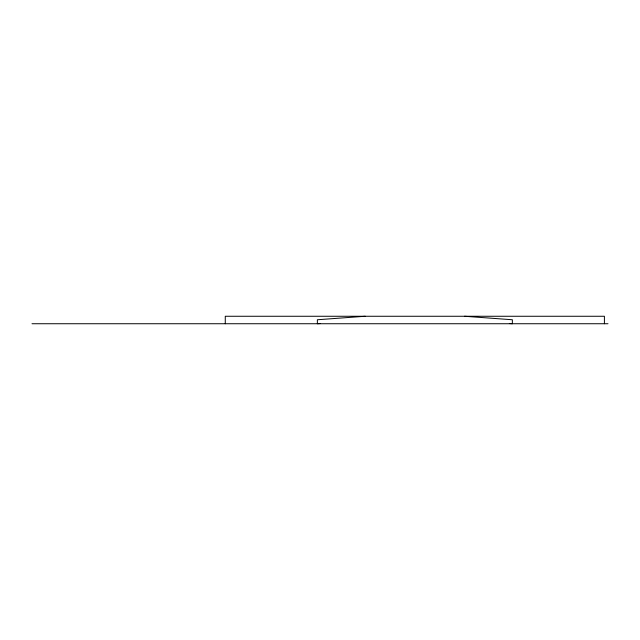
<?xml version="1.0" encoding="UTF-8"?>
<svg xmlns="http://www.w3.org/2000/svg" width="640" height="640" viewBox="0 0 640 640"><rect width="100%" height="100%" fill="white"/><g stroke="black" fill="none" stroke-linecap="round" stroke-linejoin="round"><path stroke-width="0.96" d="M365.208 316.264L317.368 319.752L317.368 323.736L320.36 323.52M32 323.736L608 323.736M464.52 316.264L512.36 319.752L512.36 323.736L509.368 323.52M604.408 323.736L604.408 316.264L225.272 316.264L225.272 323.736"/></g></svg>
